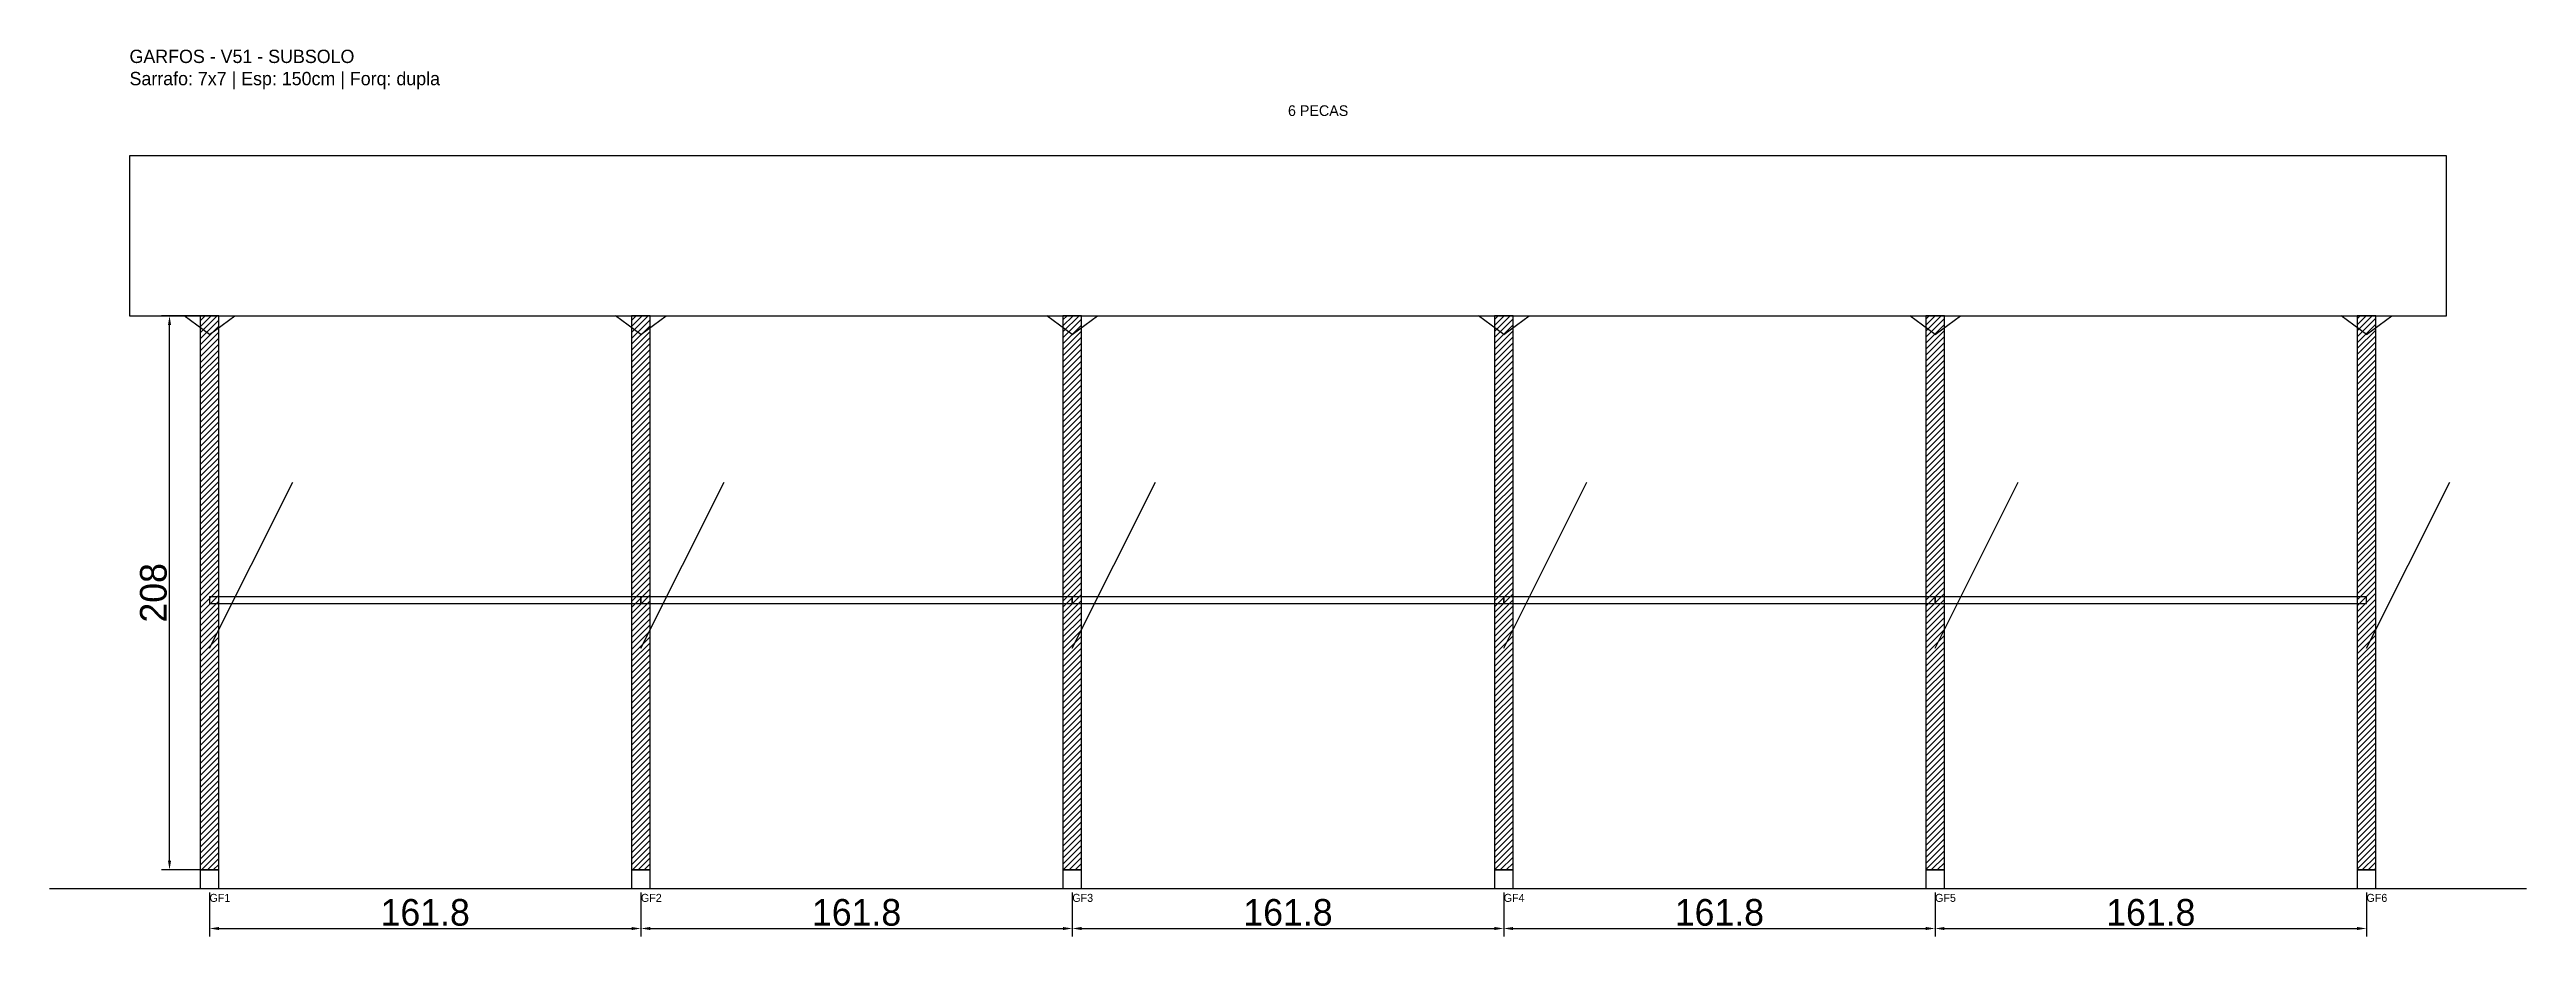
# Model space of a CAD drawing. Header units: metres. Extents: x -30 to 899, y -25 to 308.
import ezdxf

# ---------------------------------------------------------------- set-up
doc = ezdxf.new("R2010")
doc.units = ezdxf.units.M
for name, color, linetype in [('BARRA_ANCORAGEM', 1, 'Continuous'), ('COTA', 241, 'Continuous'), ('GARFOS OK', 3, 'Continuous'), ('NOME DA VIGA', 6, 'Continuous'), ('SARR_7x7', 40, 'Continuous'), ('TIRAS REESCORAMENTO', 252, 'Continuous'), ('VIGAS', 3, 'Continuous')]:
    doc.layers.add(name, color=color, linetype=linetype)
doc.dimstyles.new('EZ DXF', dxfattribs={"dimtxt": 10, "dimasz": 3.5, "dimexe": 3, "dimexo": 1.5, "dimgap": 1, "dimtad": 1, "dimdec": 1, "dimdsep": 46, "dimcen": 2.5, "dimazin": 3, "dimtfac": 1, "dimtmove": 0, "dimatfit": 3})

msp = doc.modelspace()

# ---------------------------------------------------------------- hatches: boundary and pattern name
at = {"layer": 'COTA'}
h = msp.add_hatch(dxfattribs=at)
h.set_pattern_fill('ANSI31', scale=0.5)
h.paths.add_polyline_path([(26.5, 0), (33.5, 0), (33.5, 208), (26.5, 208)])
h = msp.add_hatch(dxfattribs=at)
h.set_pattern_fill('ANSI31', scale=0.5)
h.paths.add_polyline_path([(188.3, 0), (195.3, 0), (195.3, 208), (188.3, 208)])
h = msp.add_hatch(dxfattribs=at)
h.set_pattern_fill('ANSI31', scale=0.5)
h.paths.add_polyline_path([(350.1, 0), (357.1, 0), (357.1, 208), (350.1, 208)])
h = msp.add_hatch(dxfattribs=at)
h.set_pattern_fill('ANSI31', scale=0.5)
h.paths.add_polyline_path([(511.9, 0), (518.9, 0), (518.9, 208), (511.9, 208)])
h = msp.add_hatch(dxfattribs=at)
h.set_pattern_fill('ANSI31', scale=0.5)
h.paths.add_polyline_path([(673.7, 0), (680.7, 0), (680.7, 208), (673.7, 208)])
h = msp.add_hatch(dxfattribs=at)
h.set_pattern_fill('ANSI31', scale=0.5)
h.paths.add_polyline_path([(835.5, 0), (842.5, 0), (842.5, 208), (835.5, 208)])

# ---------------------------------------------------------------- linework, layer by layer
at = {"layer": 'BARRA_ANCORAGEM'}
for p, q in [((30, 83.2), (61.2, 145.6)), ((191.8, 83.2), (223, 145.6)), ((353.6, 83.2), (384.8, 145.6)), ((515.4, 83.2), (546.6, 145.6)), ((677.2, 83.2), (708.4, 145.6)), ((839, 83.2), (870.2, 145.6))]:
    msp.add_line(p, q, dxfattribs=at)
at = {"layer": 'GARFOS OK'}
for p, q in [((30, 201), (20.5, 208)), ((20.5, 208), (39.5, 208)), ((30, 201), (39.5, 208)), ((191.8, 201), (182.3, 208)), ((182.3, 208), (201.3, 208)), ((191.8, 201), (201.3, 208)), ((353.6, 201), (344.1, 208)), ((344.1, 208), (363.1, 208)), ((353.6, 201), (363.1, 208)), ((515.4, 201), (505.9, 208)), ((505.9, 208), (524.9, 208)), ((515.4, 201), (524.9, 208)), ((677.2, 201), (667.7, 208)), ((667.7, 208), (686.7, 208)), ((677.2, 201), (686.7, 208)), ((839, 201), (829.5, 208)), ((829.5, 208), (848.5, 208)), ((839, 201), (848.5, 208))]:
    msp.add_line(p, q, dxfattribs=at)
at = {"layer": 'GARFOS OK', "linetype": 'CONTINUOUS'}
msp.add_line((-30, -7), (899, -7), dxfattribs=at)
at = {"layer": 'GARFOS OK'}
for points in [[(26.5, 0), (33.5, 0), (33.5, 208), (26.5, 208), (26.5, 0)], [(188.3, 0), (195.3, 0), (195.3, 208), (188.3, 208), (188.3, 0)], [(350.1, 0), (357.1, 0), (357.1, 208), (350.1, 208), (350.1, 0)], [(511.9, 0), (518.9, 0), (518.9, 208), (511.9, 208), (511.9, 0)], [(673.7, 0), (680.7, 0), (680.7, 208), (673.7, 208), (673.7, 0)], [(835.5, 0), (842.5, 0), (842.5, 208), (835.5, 208), (835.5, 0)]]:
    msp.add_lwpolyline(points, dxfattribs=at)
at = {"layer": 'SARR_7x7'}
for points in [[(26.5, -7), (33.5, -7), (33.5, 0), (26.5, 0), (26.5, -7)], [(188.3, -7), (195.3, -7), (195.3, 0), (188.3, 0), (188.3, -7)], [(350.1, -7), (357.1, -7), (357.1, 0), (350.1, 0), (350.1, -7)], [(511.9, -7), (518.9, -7), (518.9, 0), (511.9, 0), (511.9, -7)], [(673.7, -7), (680.7, -7), (680.7, 0), (673.7, 0), (673.7, -7)], [(835.5, -7), (842.5, -7), (842.5, 0), (835.5, 0), (835.5, -7)]]:
    msp.add_lwpolyline(points, dxfattribs=at)
at = {"layer": 'TIRAS REESCORAMENTO'}
for points in [[(30, 100), (191.8, 100), (191.8, 102.5), (30, 102.5), (30, 100)], [(191.8, 100), (353.6, 100), (353.6, 102.5), (191.8, 102.5), (191.8, 100)], [(353.6, 100), (515.4, 100), (515.4, 102.5), (353.6, 102.5), (353.6, 100)], [(515.4, 100), (677.2, 100), (677.2, 102.5), (515.4, 102.5), (515.4, 100)], [(677.2, 100), (839, 100), (839, 102.5), (677.2, 102.5), (677.2, 100)]]:
    msp.add_lwpolyline(points, dxfattribs=at)
at = {"layer": 'VIGAS'}
msp.add_lwpolyline([(0, 208), (869, 208), (869, 268), (0, 268), (0, 208)], dxfattribs=at)

# ---------------------------------------------------------------- texts
at = {"layer": 'NOME DA VIGA'}
for s, height, p in [('6 PECAS', 4, (434.5, 283)), ('GF1', 3, (30, -12)), ('GF2', 3, (191.8, -12)), ('GF3', 3, (353.6, -12)), ('GF4', 3, (515.4, -12)), ('GF5', 3, (677.2, -12)), ('GF6', 3, (839, -12))]:
    msp.add_text(s, height=height, dxfattribs=at).set_placement(p)
at = {"layer": 'NOME DA VIGA', "insert": (0, 293), "char_height": 5, "attachment_point": 7}
msp.add_mtext('GARFOS - V51 - SUBSOLO\\PSarrafo: 7x7 | Esp: 150cm | Forq: dupla', dxfattribs=at)

# ---------------------------------------------------------------- dimensions: what is measured, and where the dimension line sits
at = {"layer": 'COTA'}
msp.add_linear_dim(base=(15, 0), p1=(30, 0), p2=(30, 208), angle=90, dimstyle='EZ DXF', dxfattribs=at).render()
for base, p1, p2 in [((30, -22), (30, -7), (191.8, -7)), ((191.8, -22), (191.8, -7), (353.6, -7)), ((353.6, -22), (353.6, -7), (515.4, -7)), ((515.4, -22), (515.4, -7), (677.2, -7)), ((677.2, -22), (677.2, -7), (839, -7))]:
    msp.add_linear_dim(base=base, p1=p1, p2=p2, dimstyle='EZ DXF', dxfattribs=at).render()

doc.saveas('drawing.dxf')
